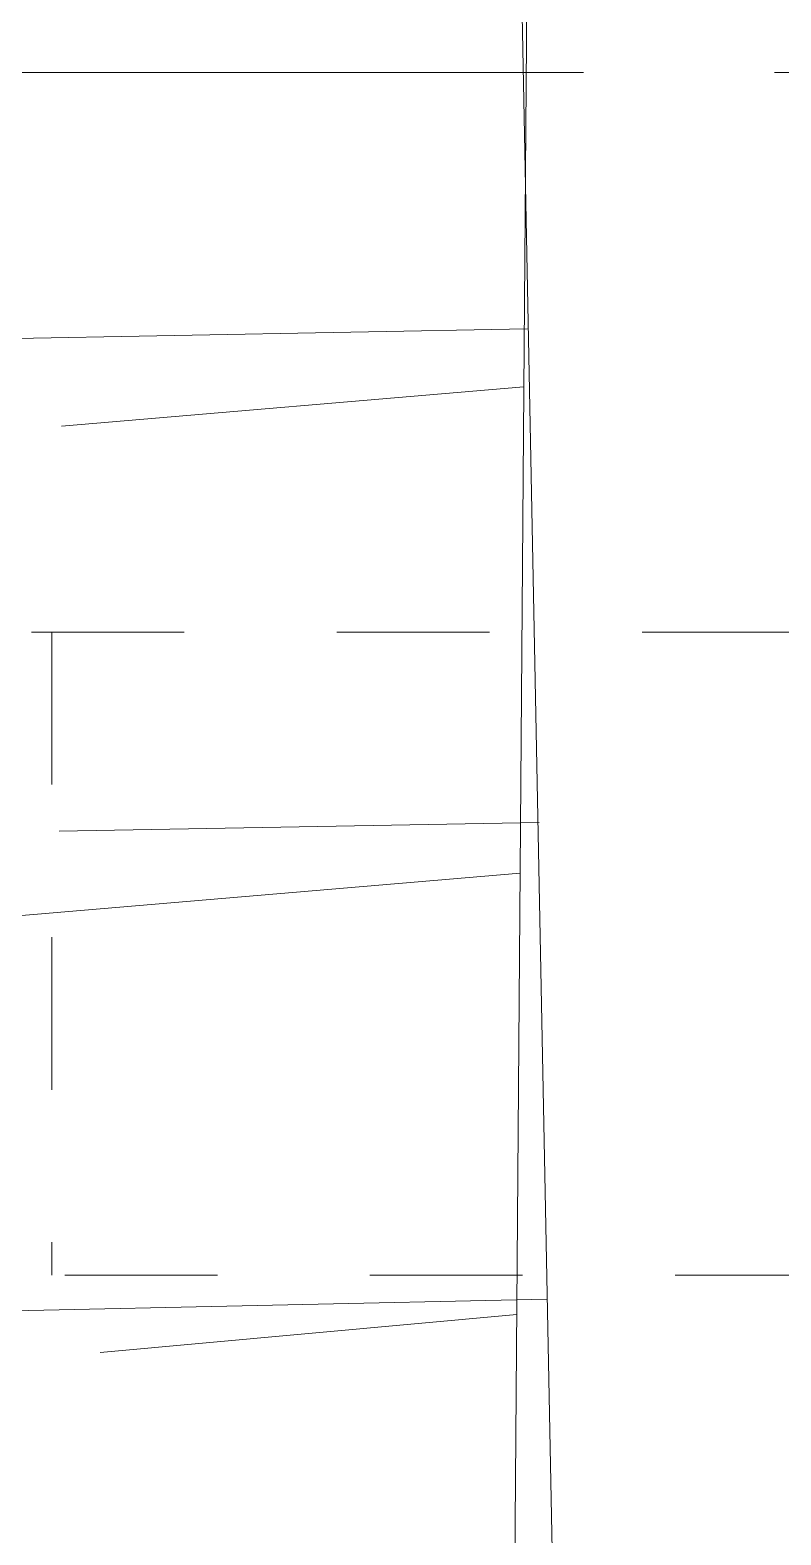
# Model space of a CAD drawing. Header units: millimetres. Extents: x -2078669 to -1085629, y -5987148 to 310365.
# Drawn here: x -1707751 to -1704799, y -1056704 to -1050785 of the extents above; entities that cross this region are included whole.
import ezdxf

# ---------------------------------------------------------------- set-up
doc = ezdxf.new("R2010")
doc.units = ezdxf.units.MM
doc.header["$LTSCALE"] = 500
doc.linetypes.add('SXF_一点短鎖線', pattern=[9.25, 6, -1.5, 0.25, -1.5])
doc.linetypes.add('SXF_跳び破線', pattern=[12, 6, -6])
for name, color, linetype, lineweight in [('D-BGD', 7, 'Continuous', 13), ('D-BMK', 2, 'SXF_一点短鎖線', 13), ('D-BYP-STR1', 2, 'Continuous', 13)]:
    doc.layers.add(name, color=color, linetype=linetype, lineweight=lineweight)

# ---------------------------------------------------------------- blocks, each defined once
blk = doc.blocks.new('河川平面')
at = {"layer": 'D-BGD', "linetype": 'Continuous'}
for p, q in [((1605168.6, -2784460.1), (1601284.9, -2784534.6)), ((1605156.2, -2784688.5), (1603338.5, -2784843.2)), ((1605217, -2786402.6), (1603329.1, -2786436.3)), ((1605141.7, -2786601.2), (1601682.2, -2786895.6)), ((1605247, -2788276.9), (1601613.8, -2788356.9)), ((1605128.5, -2788337.1), (1603490.3, -2788486.6))]:
    blk.add_line(p, q, dxfattribs=at)
at = {"layer": 'D-BGD', "linetype": 'Continuous', "flags": 128}
for points in [[(1555495.9, -2675787.7), (1564011.5, -2675699.7), (1566577.2, -2675672.8), (1574077.3, -2675730.1), (1583381.5, -2675801.3), (1590983.7, -2675859.6), (1594010.4, -2675779.3), (1600312.3, -2675611.5), (1600968.6, -2675926.5), (1601493.7, -2676411.7), (1602266.3, -2677624), (1603044.6, -2679177.5), (1603569.2, -2681204.6), (1603901.9, -2684845.8), (1604555.1, -2699152.4), (1604818, -2713861), (1604991.3, -2733280.7), (1605158.1, -2754385.2), (1605264.4, -2770455.9), (1605095.6, -2792669.8), (1604965, -2797739), (1604449, -2800952.3), (1604251.7, -2801442.1), (1604117.6, -2801667.3)], [(1605095.6, -2792669.8), (1605264.4, -2770455.9), (1605158.1, -2754385.2), (1604991.3, -2733280.7), (1604818, -2713861), (1604555.1, -2699152.4)]]:
    blk.add_lwpolyline(points, dxfattribs=at)
at = {"layer": 'D-BGD', "linetype": 'Continuous'}
for points in [[(1551648.4, -2675562.3, 363530), (1588752.9, -2675805.7, 367630), (1591491.6, -2675776.7, 367740), (1601077.8, -2675473.7, 368380), (1602686.9, -2677771.2, 368330), (1604553.9, -2702997.2, 368080), (1604920.5, -2714880.7, 368280), (1605042.4, -2738607.7, 368470), (1604960.7, -2758976.6, 368490), (1605039.6, -2777661.4, 368510), (1605331.7, -2792524, 368300), (1605349, -2797390, 368380), (1605376, -2800935, 368140), (1605159.6, -2801652.6, 368050), (1604931.6, -2802029.1, 368050)], [(1604920.5, -2714880.7, 368280), (1605042.4, -2738607.7, 368470), (1604960.7, -2758976.6, 368490), (1605039.6, -2777661.4, 368510), (1605331.7, -2792524, 368300)]]:
    blk.add_polyline3d(points, dxfattribs=at)

msp = doc.modelspace()

# ---------------------------------------------------------------- linework, layer by layer
at = {"layer": 'D-BMK', "linetype": 'SXF_一点短鎖線'}
msp.add_line((-1622324.6, -1050952.7), (-1736237.2, -1050952.7), dxfattribs=at)
at = {"layer": 'D-BYP-STR1', "linetype": 'SXF_跳び破線', "ltscale": 0.2}
for p, q in [((-1720944.5, -1053152.7), (-1700284.8, -1053152.7)), ((-1707664.7, -1053152.7), (-1707664.7, -1055682.7)), ((-1718414.5, -1055682.7), (-1702814.8, -1055682.7))]:
    msp.add_line(p, q, dxfattribs=at)

# ---------------------------------------------------------------- block references
at = {"layer": 'D-BGD'}
msp.add_blockref('河川平面', (-3310965.8, 1732500.2), dxfattribs=at)

doc.saveas('drawing.dxf')
